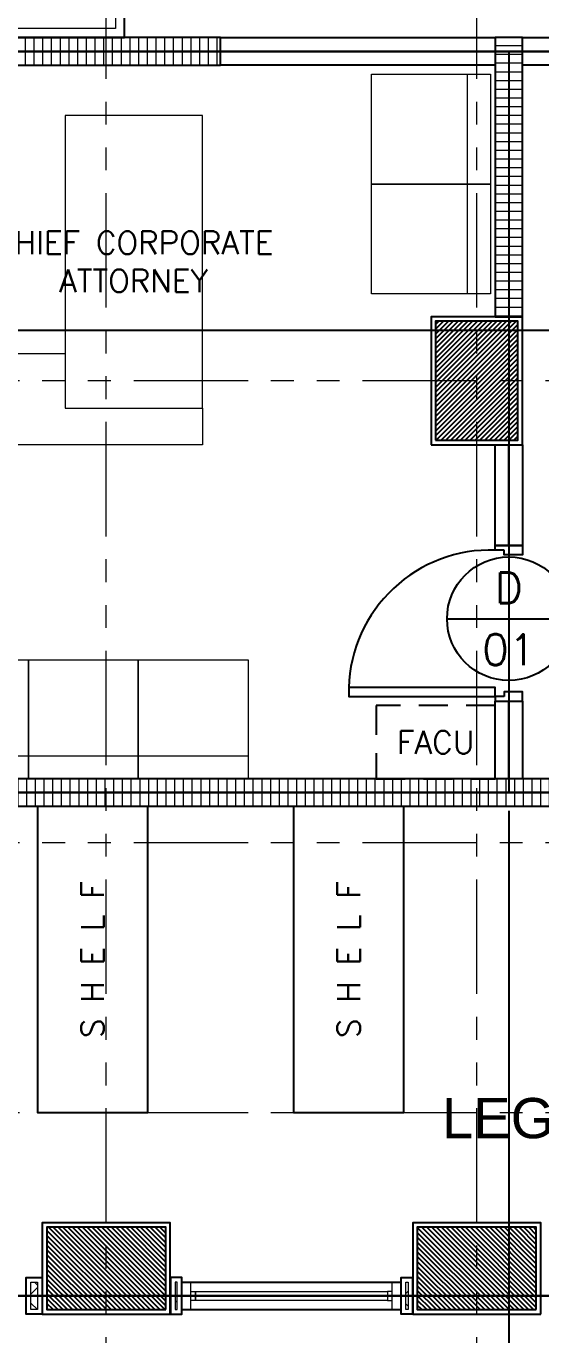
# Model space of a CAD drawing. Header units: metres. Extents: x -12400 to 1, y 0 to 106422.
# Drawn here: x -12049.88 to -12047.06, y 106388.36 to 106395.51 of the extents above; entities that cross this region are included whole.
import ezdxf
from ezdxf.enums import TextEntityAlignment as Align

# ---------------------------------------------------------------- set-up
doc = ezdxf.new("R2010")
doc.units = ezdxf.units.M
doc.header["$PDMODE"] = 35
doc.linetypes.add('HIDDEN2', pattern=[4.762499999999999, 3.175, -1.5875])
doc.linetypes.add('PHANTOM2', pattern=[1.25, 0.625, -0.125, 0.125, -0.125, 0.125, -0.125])
for name, color, linetype, lineweight in [('.3', 6, 'Continuous', 30), ('0.1', 1, 'Continuous', 9), ('0.20', 2, 'Continuous', 20), ('A-DIM-100', 8, 'Continuous', 0), ('CHAIR', 45, 'Continuous', 20), ('DIM 001', 251, 'Continuous', 13), ('FIXTURE 0005', 159, 'Continuous', 5), ('FURN 0009', 49, 'Continuous', 9), ('HATCH', 250, 'Continuous', 5)]:
    doc.layers.add(name, color=color, linetype=linetype, lineweight=lineweight)
for name, color, linetype in [('A-FURNITURE', 1, 'Continuous'), ('FIXTURE', 35, 'Continuous'), ('FURNITURE', 1, 'Continuous'), ('SCH-DOOR', 23, 'Continuous'), ('SCH-WIND', 181, 'Continuous'), ('stone', 15, 'Continuous'), ('WALL', 7, 'Continuous'), ('WINDOW', 1, 'Continuous')]:
    doc.layers.add(name, color=color, linetype=linetype)
doc.layers.add('GUIDELINES', color=206, linetype='Continuous', plot=False)
doc.styles.add('arial', font='arial.ttf')
doc.styles.add('ATTR', font='romans.shx', dxfattribs={"width": 0.8, "height": 0.7})
doc.styles.add('DIMTXT-100', font='arial.ttf')
doc.styles.add('swis721', font='swiss.ttf')
doc.styles.add('T-0.15', font='romans.shx', dxfattribs={"height": 0.15})
doc.styles.add('T.25', font='romans.shx', dxfattribs={"height": 0.2})
doc.dimstyles.new('D-100', dxfattribs={"dimtxt": 0.2, "dimasz": 0.15, "dimexe": 0.1, "dimexo": 0.1, "dimgap": 0.1, "dimtad": 1, "dimdec": 3, "dimzin": 4, "dimdsep": 46, "dimtxsty": 'DIMTXT-100', "dimblk": 'ARCHTICK', "dimcen": 0.2, "dimdle": 0.1, "dimclrd": 8, "dimclre": 8, "dimclrt": 2, "dimadec": 0, "dimazin": 1, "dimtfac": 1, "dimtdec": 3, "dimtofl": 0, "dimtmove": 2, "dimatfit": 3, "dimfxl": 1, "dimarcsym": 0})
doc.dimstyles.new('DIM 200', dxfattribs={"dimtxt": 200, "dimasz": 1, "dimexe": 0, "dimexo": 40, "dimgap": 50, "dimtad": 1, "dimtoh": 1, "dimdec": 0, "dimlfac": 2, "dimtxsty": 'swis721', "dimblk": 'CIR', "dimcen": 0, "dimclrd": 155, "dimclre": 155, "dimclrt": 4, "dimadec": 0, "dimazin": 0, "dimtfac": 1, "dimtdec": 0, "dimtix": 1, "dimtmove": 1, "dimatfit": 3, "dimldrblk": 'CIR', "dimfxl": 0, "dimarcsym": 0})

# ---------------------------------------------------------------- blocks, each defined once
blk = doc.blocks.new('CIR')
at = {"color": 4}
blk.add_circle((0, 0), 50, dxfattribs=at)
blk = doc.blocks.new('exec chair new')
at = {"layer": 'FIXTURE 0005', "color": 1}
for p, q in [((-437.3796163777588, 292.3302099389839), (-437.3148235332919, 252.0114380631712)), ((-321.0047666471219, 292.5172259910614), (-320.9294989808695, 245.6802659817622)), ((-531.8347148144385, -206.1860170969157), (-532.7597243523924, 204.4893468059017)), ((-471.4434857921442, 194.4838966660318), (-470.8159159895731, -196.0352094233385)), ((-458.5685081313131, -194.4123491338687), (-459.1909252855694, 192.9004081770545)), ((-404.1395699501736, 187.4693703543162), (-403.5348926013103, -188.8044031847967)), ((-391.2862844731426, -187.9284374271519), (-391.8882097139722, 186.6327763970476)), ((-336.8422077192226, 184.5329723382019), (-336.2473156024935, -185.6517252415651)), ((-323.9975222981302, -185.5132615344482), (-324.5920326592168, 184.4338804313447)), ((-269.5513456425397, 185.6414384562522), (-268.9532384491758, -186.5439114326728)), ((-256.7022620419739, -187.1416594002512), (-257.3023536856053, 186.278558224265)), ((-202.2670012199087, 190.8056579256081), (-201.652643642039, -191.4918509752024)), ((-189.4004732995527, -192.8325513890013), (-190.0192031980259, 192.1857301399577)), ((-134.9974703920307, 205.1879623727873), (-134.3372352401493, -205.6578754952061)), ((-122.0843597321073, -207.4373806825606), (-122.7503775359364, 207.0068393605179)), ((-61.58653106854763, 209.3646411830559), (-60.91325115168002, -209.5985884784022)), ((-627.4056042175507, 56.62096939311596), (-593.9742343731923, 56.67469408380566)), ((-593.789274455863, -58.42068063927582), (-627.2452619221294, -58.47444489080226)), ((-436.4380585009931, -293.5748781400616), (-436.5025353141828, -253.452763476118)), ((-320.0632087703561, -293.3878620881005), (-320.1381604055641, -246.7475592906121))]:
    blk.add_line(p, q, dxfattribs=at)
for centre, radius, start, end in [((-321.6504699216457, 1305.342400013295), 1120.912379297469, 259.1442517558552, 262.3203097065433), ((-321.6504699195502, 1305.342400013353), 1120.912379297809, 262.9518148943812, 265.779729286597), ((-321.6504699223442, 1305.342400013003), 1120.912379297299, 266.4074228026509, 269.2234458954215), ((-321.650469923974, 1305.342400015623), 1120.912379300001, 269.849640943492, 272.664022466222), ((-321.6504699200159, 1305.342400016496), 1120.91237930068, 273.2909829566686, 276.1139187442762), ((-321.650469922577, 1305.342400006193), 1120.912379290708, 276.7439336867199, 276.9880302064944), ((-79.19251240196172, -128.4237705672858), 338.2469241420289, 99.49624101693685, 108.2783328983226), ((-79.19251240219455, -128.4237705679261), 338.2469241426945, 87.01636761834415, 97.39883005687486), ((-317.4533519340912, -1306.406537405972), 1120.912379296282, 97.86384041670651, 101.0260995436973), ((-317.4533519350225, -1306.406537405099), 1120.912379295226, 94.40442083170485, 97.23233521852187), ((-317.4533519296674, -1306.406537408417), 1120.912379299008, 90.960704219184, 93.77672732028022), ((-317.4533519319957, -1306.406537409232), 1120.912379299589, 87.52012764986833, 90.33450917427915), ((-317.4533519352553, -1306.406537410512), 1120.912379301087, 84.0702313734272, 86.8931671628504), ((-317.4533519471297, -1306.40653740603), 1120.91237929814, 83.19611991088694, 83.44021643481749), ((-79.60480038903188, 128.1314926201012), 338.2469241420765, 251.9058172196837, 260.687909101578), ((-79.60480038856622, 128.1314926204504), 338.2469241425877, 262.7853200608832, 273.167782501461)]:
    blk.add_arc(centre, radius, start, end, dxfattribs=at)
at = {"layer": 'FURN 0009', "color": 1}
for p, q in [((-430.8730610114289, 359.436872324557), (-223.7019078877056, 359.7697993379552)), ((-501.580908647622, 342.7878322619945), (-438.7787566183833, 342.8631794046378)), ((-501.3976674381411, 292.2259586223518), (-488.2228221838595, 292.2485054120189)), ((-488.2228221838595, 292.2485054120189), (-216.2934815745102, 292.6854997611954)), ((-696.6225652744761, 267.5184686643188), (-658.2542432729388, 267.5801271077944)), ((-696.6225652744761, 267.5184686643188), (-695.7594189933734, -269.5932800436276)), ((-592.9910391935846, -247.844048930041), (-594.10315190244, 245.8992831559735)), ((0.3967155845602974, -246.864993805124), (-0.3967155845602974, 246.8649938050658)), ((-695.7594189933734, -269.5932800436276), (-657.3910969918361, -269.5316216000356)), ((-500.47684734629, -344.2385841121431), (-437.6747775214026, -344.1120834695175)), ((-500.4561139753787, -293.676382682519), (-487.293088876293, -293.6566029029782)), ((-487.293088876293, -293.6566029029782), (-215.3507292274153, -293.2195876321057)), ((-429.7158545603743, -360.6602817199891), (-222.5454588964349, -360.3273559238878))]:
    blk.add_line(p, q, dxfattribs=at)
for centre, radius, start, end in [((-361.9784822285874, 318.1131449962268), 80.33824186901026, 149.0434850591644, 171.5599908319555), ((-292.4640729896491, 318.2248556485865), 80.33814595607413, 341.4641326196314, 31.14067505549705), ((-489.8191351433052, 317.5496278101928), 27.84477222274555, 114.9871850643485, 245.4280750621451), ((-1769.876738381921, -2.762834077700973), 1144.023925212843, 346.5153750595096, 13.66877505924253), ((-552.6972678009188, 224.5205601174966), 46.31664645502229, 67.90974597757898, 152.5103366510244), ((-321.65046992118, 1305.342400014051), 1059.662379298712, 258.3694221904998, 276.678956857362), ((-79.19251240196172, -128.423770567344), 399.4969241418621, 81.29484794000334, 107.3619824414751), ((-26.25249219161924, 241.0736288817716), 26.48841191117412, 12.54683024843467, 73.49863263114054), ((-551.9727398761315, -226.332869047008), 46.31664645502229, 207.6738134708332, 292.2744041399243), ((-317.453351932927, -1306.406537407951), 1059.662379298712, 83.50519326346712, 101.8147279240579), ((-79.60480038810056, 128.1314926199848), 399.4969241418621, 252.822167676961, 278.8893021804622), ((-25.47748144145589, -241.1938480800018), 26.48841191117412, 286.6855174897377, 347.6373198688418), ((-488.7962506945478, -318.9627074354212), 27.84470828078815, 114.7559250616315, 245.1971750633057), ((-360.9547717653913, -319.1121426676982), 80.3379541302019, 188.6355434219577, 211.140775055775), ((-291.4397231076146, -319.0004309878568), 80.3379541302019, 329.0433750615521, 18.71765838978559)]:
    blk.add_arc(centre, radius, start, end, dxfattribs=at)
blk = doc.blocks.new('new big desk')
at = {"color": 2, "lineweight": 0}
blk.add_lwpolyline([(0, 0.7999999999999545), (0, -0.7999999999999545), (0.75, -0.8000000000000682), (0.75, 0.7999999999999545)], close=True, dxfattribs=at)
at = {"color": 1, "lineweight": 0}
blk.add_lwpolyline([(0.7499999999999432, -0.8000000000000682), (0.75, -0.9999999999768079), (-0.6499999999999773, -0.9999999999766942), (-0.6499999999999773, -0.4999999999766942), (0, -0.4999999999768079)], dxfattribs=at)
at = {"lineweight": 0, "xscale": -0.001000000000000001, "yscale": 0.001000000000000001, "zscale": 0.001, "rotation": 180}
blk.add_blockref('exec chair new', (-0.3255941465431533, 0.2067504239904565), dxfattribs=at)
blk = doc.blocks.new('new chair')
at = {"layer": 'FURN 0009', "color": 1, "lineweight": 9}
for p, q in [((-135.8034158992814, 400), (-135.803415899165, 431.6333479945315)), ((135.8034158993978, 400), (135.8034158993978, 431.6333479944151)), ((135.8034158993978, 400), (-135.8034158992814, 400)), ((-185.4976026327349, 355.5215763038723), (-218.8309359660489, 55.52157630375586)), ((185.4976026370423, 355.5215763018932), (218.8309359704144, 55.52157630189322)), ((169.1367492326535, 2.328306436538696e-10), (-169.1367492326535, 2.328306436538696e-10))]:
    blk.add_line(p, q, dxfattribs=at)
for centre, radius, start, end in [((0, -61.24999999941792), 531.2499999999792, 66.12730247190576, 113.8726975280942), ((0, -61.24999999941792), 511.2499999999808, 66.12730247190576, 113.8726975280942), ((-210.9529411762487, 415.4054511487484), 9.999999999999588, 113.8726975280942, 293.8726975280942), ((-135.803415899165, 350.0000000002328), 49.99999999999812, 90, 173.659808247256), ((135.8034158995142, 350.0000000004657), 49.99999999999812, 6.340191746267892, 90), ((210.9529411806725, 415.4054511466529), 9.999999999999588, 246.1273024719058, 66.12730247190576), ((-169.1367492325371, 50.00000000046566), 49.99999999999812, 173.659808247256, 270), ((169.1367492326535, 50.00000000046566), 49.99999999999812, 270, 6.340191746267892)]:
    blk.add_arc(centre, radius, start, end, dxfattribs=at)
blk = doc.blocks.new('A$C47FA55FB')
at = {"layer": 'A-FURNITURE', "color": 15}
blk.add_lwpolyline([(0.750000000005457, 0.6499999999068677), (0.750000000005457, 0), (-0.750000000005457, 0), (-0.750000000005457, 0.6499999999068677)], close=True, dxfattribs=at)
at = {"layer": 'A-FURNITURE', "color": 2, "lineweight": 0}
blk.add_lwpolyline([(-0.750000000005457, 0), (-0.750000000005457, 0.6499999999068677), (0.750000000005457, 0.6499999999068677), (0.750000000005457, 0), (0.7000000000061846, 0), (0.7000000000061846, 0.5999999999039574), (-0.7000000000061846, 0.5999999999039574), (-0.7000000000061846, 0)], close=True, dxfattribs=at)
at = {"lineweight": 0, "xscale": -0.001, "yscale": 0.001, "zscale": 0.001, "rotation": 180}
blk.add_blockref('new chair', (0, -0.1000000000931323), dxfattribs=at)
blk = doc.blocks.new('SECDOWN')
at = {"linetype": 'Continuous'}
for p, q in [((0, -24), (0, 0)), ((0, 0), (26.00000000000001, 0)), ((5, 0), (5, -24)), ((26.00000000000001, 0), (26.00000000000001, -24)), ((26.00000000000001, -24), (0, -24))]:
    blk.add_line(p, q, dxfattribs=at)
at = {"style": 'ATTR', "width": 0.8, "flags": 9}
blk.add_attdef('ESTCODE', (0, 0), '', height=0.7, dxfattribs=at)
blk = doc.blocks.new('A$C5BEE79EC')
at = {"layer": 'FIXTURE', "color": 3}
for points in [[(-0.1000000000003638, 0.8250000000008413), (-0.1500000000000909, 0.8250000000008413), (-0.1500000000000909, 0.850000000001387), (0, 0.850000000001387), (0, 0.8000000000002956), (-0.1000000000003638, 0.8000000000002956), (-0.1000000000003638, 0.8250000000008413)], [(-0.1000000000003638, 0.0250000000005457), (-0.1500000000000909, 0.0250000000005457), (-0.1500000000000909, 0), (0, 0), (0, 0.05000000000109139), (-0.1000000000003638, 0.05000000000109139), (-0.1000000000003638, 0.0250000000005457)]]:
    blk.add_lwpolyline(points, dxfattribs=at)
at = {"layer": 'FIXTURE', "color": 2, "ltscale": 0.3}
blk.add_lwpolyline([(-0.1500000000000909, 0.0250000000005457), (-0.1500000000000909, 0.0750000000007276), (-0.9500000000003865, 0.0750000000007276), (-0.9500000000003865, 0.0250000000005457)], close=True, dxfattribs=at)
at = {"layer": 'FIXTURE', "color": 1}
blk.add_arc((-0.1750000000002387, 0.05000000000063665), 0.7754031209637504, 88.15238973399559, 178.1523897339972, dxfattribs=at)
blk = doc.blocks.new('A$C1B753C5A')
at = {"layer": 'WALL'}
h = blk.add_hatch(dxfattribs=at)
h.set_pattern_fill('ANSI31', color=250, scale=0.15)
h.set_pattern_definition([(45, (-1494.388102653662, 303.0677240852394), (-0.01325825214724777, 0.01325825214724777), [])])
h.paths.add_polyline_path([(0.4750000000001364, 0.6749999999999545), (0.02500000000009089, 0.6749999999999545), (0.02500000000009095, 0.02499999999997721), (0.4750000000001364, 0.02499999999997721)])
at = {"color": 7}
blk.add_lwpolyline([(0, 0), (0.5000000000002274, 0), (0.5000000000002274, 0.6999999999999318), (0, 0.6999999999999318)], close=True, dxfattribs=at)
at = {"layer": 'stone', "color": 5}
blk.add_lwpolyline([(0.02500000000009095, 0.02499999999997726), (0.4750000000001364, 0.02499999999997726), (0.4750000000001364, 0.6749999999999545), (0.02500000000009095, 0.6749999999999545)], close=True, dxfattribs=at)
blk = doc.blocks.new('COLUMNS2F')
blk.add_blockref('A$C1B753C5A', (-12158.70441529414, 106330.3999565114))
at = {"rotation": 90}
for p in [(-12160.12941529414, 106325.6499565114), (-12158.10441529414, 106325.6499565114)]:
    blk.add_blockref('A$C1B753C5A', p, dxfattribs=at)
blk = doc.blocks.new('*U227')
at = {"color": 1}
blk.add_lwpolyline([(0.4250000000247383, 0), (0.4250000000247383, 0.1499999999941792), (0, 0.1499999999941792), (0, 0)], close=True, dxfattribs=at)
at = {"color": 3}
blk.add_lwpolyline([(0, 0.07499999999708962), (0.4250000000247383, 0.07499999999708962)], dxfattribs=at)
blk = doc.blocks.new('*U228')
at = {"color": 1}
blk.add_lwpolyline([(0.5499999999810825, 0), (0.5499999999810825, 0.1499999999941792), (0, 0.1499999999941792), (0, 0)], close=True, dxfattribs=at)
at = {"color": 3}
blk.add_lwpolyline([(0, 0.07499999999708962), (0.5499999999810825, 0.07499999999708962)], dxfattribs=at)
blk = doc.blocks.new('*U224')
at = {"color": 1}
blk.add_lwpolyline([(1.49999999991087, 0), (1.49999999991087, 0.1499999999941792), (0, 0.1499999999941792), (0, 0)], close=True, dxfattribs=at)
at = {"color": 3}
blk.add_lwpolyline([(0, 0.07499999999708962), (1.49999999991087, 0.07499999999708962)], dxfattribs=at)
blk = doc.blocks.new('*U2009')
at = {"color": 1}
blk.add_lwpolyline([(1.574197087838911, 0), (1.574197087838911, 0.1499999999941792), (0, 0.1499999999941792), (0, 0)], close=True, dxfattribs=at)
at = {"color": 3}
blk.add_lwpolyline([(0, 0.07499999999708962), (1.574197087838911, 0.07499999999708962)], dxfattribs=at)
blk = doc.blocks.new('*U262')
at = {"layer": 'HATCH'}
h = blk.add_hatch(dxfattribs=at)
h.set_pattern_fill('ANSI31', color=256, scale=0.015, angle=45)
h.set_pattern_definition([(90, (1.912500000116779, 0), (-0.04762500000000001, 0), [])])
h.paths.add_polyline_path([(3.000000000116415, 0), (3.000000000116415, 0.1499999999796273), (0, 0.1499999999796273), (0, 0)])
at = {"color": 3}
blk.add_lwpolyline([(3.000000000116415, 0), (3.000000000116415, 0.1499999999796273), (0, 0.1499999999796273), (0, 0)], close=True, dxfattribs=at)
blk = doc.blocks.new('*U263')
at = {"layer": 'HATCH'}
h = blk.add_hatch(dxfattribs=at)
h.set_pattern_fill('ANSI31', color=256, scale=0.015, angle=45)
h.set_pattern_definition([(90, (4.062499999996361, 0), (-0.04762500000000001, 0), [])])
h.paths.add_polyline_path([(5.149999999995997, 0), (5.149999999995997, 0.1499999999796273), (0, 0.1499999999796273), (0, 0)])
at = {"color": 3}
blk.add_lwpolyline([(5.149999999995997, 0), (5.149999999995997, 0.1499999999796273), (0, 0.1499999999796273), (0, 0)], close=True, dxfattribs=at)
blk = doc.blocks.new('*U265')
at = {"layer": 'HATCH'}
h = blk.add_hatch(dxfattribs=at)
h.set_pattern_fill('ANSI31', color=256, scale=0.015, angle=45)
h.set_pattern_definition([(90, (0.4374999999890863, 0), (-0.04762500000000001, 0), [])])
h.paths.add_polyline_path([(1.524999999988722, 0), (1.524999999988722, 0.1499999999796273), (0, 0.1499999999796273), (0, 0)])
at = {"color": 3}
blk.add_lwpolyline([(1.524999999988722, 0), (1.524999999988722, 0.1499999999796273), (0, 0.1499999999796273), (0, 0)], close=True, dxfattribs=at)
blk = doc.blocks.new('*U1772')
at = {"layer": 'HATCH'}
h = blk.add_hatch(dxfattribs=at)
h.set_pattern_fill('ANSI37', color=256, scale=0.03, angle=-180)
h.set_pattern_definition([(225, (-1.000384623513239, 0), (0.06735192090801863, -0.06735192090801868), []), (314.9999999999999, (-1.000384623513239, 0), (0.06735192090801868, 0.06735192090801861), [])])
h.paths.add_polyline_path([(0.02500000000873115, 0.1749999999883585), (0.02500000000873115, 0.02499999999417923), (0.0621153764922181, 0.02499999999417923), (0.0621153764922181, 0.1749999999883585)])
blk.add_lwpolyline([(0, 0.1999999999825377), (0, 0), (0.08711537648639733, 0), (0.08711537648639733, 0.1999999999825377)], close=True)
blk.add_lwpolyline([(0.02500000000873115, 0.1749999999883585), (0.02500000000873115, 0.02499999999417923), (0.0621153764922181, 0.02499999999417923), (0.0621153764922181, 0.1749999999883585)], close=True, dxfattribs=at)
blk = doc.blocks.new('*U1725')
at = {"layer": 'HATCH'}
h = blk.add_hatch(dxfattribs=at)
h.set_pattern_fill('ANSI37', color=256, scale=0.03, angle=-180)
h.set_pattern_definition([(225, (-1.025384623507418, 0), (0.06735192090801863, -0.06735192090801868), []), (314.9999999999999, (-1.025384623507418, 0), (0.06735192090801868, 0.06735192090801861), [])])
h.paths.add_polyline_path([(0.02500000000873115, 0.1749999999883585), (0.02500000000873115, 0.02499999999417923), (0.03711537649803887, 0.02499999999417923), (0.03711537649803887, 0.1749999999883585)])
blk.add_lwpolyline([(0, 0.1999999999825377), (0, 0), (0.0621153764922181, 0), (0.0621153764922181, 0.1999999999825377)], close=True)
blk.add_lwpolyline([(0.02500000000873115, 0.1749999999883585), (0.02500000000873115, 0.02499999999417923), (0.03711537649803887, 0.02499999999417923), (0.03711537649803887, 0.1749999999883585)], close=True, dxfattribs=at)
blk = doc.blocks.new('FP_3F')
at = {"layer": '.3', "color": 3}
blk.add_lwpolyline([(4.0625, 1.100000000005821), (5.11250000000291, 1.100000000005821)], dxfattribs=at)
at = {"color": 1, "linetype": 'HIDDEN2', "ltscale": 0.05}
blk.add_lwpolyline([(5.049999999999272, 3.925000000017462), (5.699999999998909, 3.925000000017462), (5.699999999998909, 4.325000000011642), (5.049999999999272, 4.325000000011642)], close=True, dxfattribs=at)
at = {"layer": '0.20'}
for points in [[(3.98750000000291, 1.024999999994179), (4.037500000005821, 1.024999999994179), (4.037500000005821, 1.175000000017462), (3.98750000000291, 1.175000000017462)], [(5.1875, 1.024999999994179), (5.13749999999709, 1.024999999994179), (5.13749999999709, 1.175000000017462), (5.1875, 1.175000000017462)], [(4.0625, 1.075000000011642), (4.037500000005821, 1.075000000011642), (4.037500000005821, 1.125), (4.0625, 1.125)], [(5.11250000000291, 1.075000000011642), (5.13749999999709, 1.075000000011642), (5.13749999999709, 1.125), (5.11250000000291, 1.125)]]:
    blk.add_lwpolyline(points, close=True, dxfattribs=at)
at = {"layer": '0.20', "color": 8}
blk.add_lwpolyline([(5.11250000000291, 1.075000000011642), (4.0625, 1.075000000011642), (4.0625, 1.125), (5.11250000000291, 1.125)], close=True, dxfattribs=at)
at = {"layer": 'FURNITURE'}
for points in [[(3.199999999982538, 3.775000000037835), (3.799999999982901, 3.775000000037835), (3.799999999982901, 2.100000000049477), (3.199999999982538, 2.100000000049477)], [(4.599999999982174, 3.775000000037835), (5.199999999982538, 3.775000000037835), (5.199999999982538, 2.100000000049477), (4.599999999982174, 2.100000000049477)]]:
    blk.add_lwpolyline(points, close=True, dxfattribs=at)
at = {"layer": 'GUIDELINES'}
for points in [[(1.100000000000364, 19.60000000000582), (10.10000000000036, 19.60000000000582), (10.10000000000036, 18.90000000000873), (18.10000000000036, 18.90000000000873), (18.10000000000036, 19.60000000000582), (27.10000000000036, 19.60000000000582), (27.10000000000036, 1.100000000005821), (18.10000000000036, 1.100000000005821), (18.10000000000036, 2.100000000122236), (10.10000000000036, 2.100000000122236), (10.10000000000036, 1.100000000005821), (1.100000000000364, 1.100000000005821)], [(5.774999999999636, 3.850000000020373), (1.100000000000364, 3.850000000020373), (1.100000000000364, 7.900000000008731), (5.774999999999636, 7.900000000008731)], [(10.10000000000036, 7.900000000008731), (1.100000000000364, 7.900000000008731), (1.100000000000364, 1.100000000020373), (10.10000000000036, 1.100000000020373)], [(1.100000000000364, 7.900000000008731), (10.10000000000036, 7.900000000008731), (10.10000000000036, 3.850000000020373), (1.100000000000364, 3.850000000020373)], [(10.10000000000036, 1.100000000020373), (1.100000000000364, 1.100000000020373), (1.100000000000364, 3.850000000020373), (10.10000000000036, 3.850000000020373)]]:
    blk.add_lwpolyline(points, close=True, dxfattribs=at)
at = {"layer": 'WINDOW'}
for p, q in [((3.98750000000291, 1.175000000017462), (5.1875, 1.175000000017462)), ((3.98750000000291, 1.024999999994179), (5.1875, 1.024999999994179))]:
    blk.add_line(p, q, dxfattribs=at)
for name, p in [('COLUMNS2F', (12164.05441529414, -106324.6499565114)), ('new big desk', (3.350000000000364, 6.749999999985448)), ('*U1725', (3.92576924561763, 1.000000000029104))]:
    blk.add_blockref(name, p)
at = {"xscale": -1}
for name, p, rotation in [('A$C47FA55FB', (3.024757568728091, 8.72500000000582), 270), ('*U224', (4.200000000098953, 7.974999999991269), 180), ('*U2009', (5.84999999998945, 7.974999999991269), 180), ('*U228', (5.700000000002547, 5.200000000026193), 270), ('*U227', (5.700000000002547, 3.92500000000291), 270)]:
    blk.add_blockref(name, p, dxfattribs=dict(at, rotation=rotation))
at = {"color": 1}
for name, p in [('*U262', (1.199999999982538, 7.825000000026193)), ('*U263', (1.500000000003638, 3.775000000037835))]:
    blk.add_blockref(name, p, dxfattribs=at)
at = {"color": 1, "rotation": 90}
blk.add_blockref('*U265', (5.850000000000364, 6.44999999999709), dxfattribs=at)
at = {"xscale": -1}
for name, p in [('*U1772', (3.224230754383825, 1.000000000029104)), ('*U1725', (5.24923075438528, 1.000000000029104))]:
    blk.add_blockref(name, p, dxfattribs=at)
at = {"layer": 'CHAIR', "linetype": 'ByBlock', "lineweight": 13}
for p, xscale, yscale, zscale, rotation in [((5.674999999999272, 7.17500000000291), 0.02500000000000003, 0.02500000000000003, 0.02500000000000003, 180), ((5.674999999999272, 6.57499999999709), 0.02500000000000003, 0.02500000000000003, 0.02500000000000003, 180), ((2.549999999999272, 3.925000000017462), 0.02500000000000042, 0.02500000000000042, 0.02500000000000042, 90), ((3.149999999999636, 3.925000000017462), 0.02500000000000042, 0.02500000000000042, 0.02500000000000042, 90), ((3.75, 3.925000000017462), 0.02500000000000042, 0.02500000000000042, 0.02500000000000042, 90)]:
    blk.add_blockref('SECDOWN', p, dxfattribs=dict(at, xscale=xscale, yscale=yscale, zscale=zscale, rotation=rotation))
at = {"layer": 'WALL'}
blk.add_blockref('A$C5BEE79EC', (5.850000000000364, 4.350000000020373), dxfattribs=at)
at = {"layer": '0.1', "color": 2, "char_height": 0.125, "attachment_point": 5, "style": 'T.25'}
for s, width, heights, insert in [('{\\C3;CHIEF CORPORATE\\PATTORNEY}', 2.329530025980603, [0.537500000005815], (3.725000000000364, 6.749999999985448)), ('{\\C3;FACU}', 1.971196228688314, [0], (5.375, 4.125000000014552))]:
    blk.add_mtext_dynamic_manual_height_columns(s, width=width, gutter_width=1, heights=heights, dxfattribs=dict(at, insert=insert))
at = {"layer": '0.1', "color": 2, "char_height": 0.125, "attachment_point": 5, "rotation": 89.99999999999993, "style": 'T.25'}
for insert in [(3.499999999983629, 2.937500000043656), (4.899999999983265, 2.937500000043656)]:
    blk.add_mtext_dynamic_manual_height_columns('{\\C3;S H E L F}', width=1.286489697929028, gutter_width=1, heights=[0], dxfattribs=dict(at, insert=insert))
blk = doc.blocks.new('D-TAG')
at = {"layer": 'SCH-DOOR'}
blk.add_line((-0.2999999999883585, 0), (0.2999999999883585, 0), dxfattribs=at)
blk.add_circle((0, 5.821121362714621e-11), 0.3, dxfattribs=at)
at = {"layer": 'SCH-DOOR', "color": 2, "style": 'T-0.15'}
for tag, p in [('D-TAG', (-7.105427357601002e-14, 0.150000000029106)), ('D-NO', (-7.105427357601002e-14, -0.1499999999709054))]:
    blk.add_attdef(tag, text='', height=0.15, dxfattribs=at).set_placement(p, align=Align.MIDDLE_CENTER)
blk = doc.blocks.new('_ArchTick')
at = {"color": 0, "linetype": 'ByBlock', "const_width": 0.15}
blk.add_lwpolyline([(-0.5, -0.5), (0.5, 0.5)], dxfattribs=at)
blk = doc.blocks.new('*D1913')
at = {"layer": 'DEFPOINTS', "color": 0, "transparency": 16777216}
for p in [(-12054.06296792574, 106393.8452236537), (-12040.0379679257, 106393.8452236537), (-12051.91296792591, 106389.5702236539)]:
    blk.add_point(p, dxfattribs=at)
at = {"layer": 'DIM 001', "color": 8, "lineweight": -2, "transparency": 16777216}
for p, q in [((-12054.06296792574, 106389.4702236539), (-12054.06296792574, 106393.9452236537)), ((-12040.1379679257, 106393.8452236537), (-12054.16296792574, 106393.8452236537)), ((-12052.01296792591, 106389.5702236539), (-12054.16296792574, 106389.5702236539))]:
    blk.add_line(p, q, dxfattribs=at)
at = {"layer": 'DIM 001', "color": 8, "lineweight": -2, "transparency": 16777216, "xscale": 0.15, "yscale": 0.15, "zscale": 0.15}
for p, rotation in [((-12054.06296792574, 106393.8452236537), 90), ((-12054.06296792574, 106389.5702236539), 270)]:
    blk.add_blockref('_ArchTick', p, dxfattribs=dict(at, rotation=rotation))
at = {"layer": 'DIM 001', "color": 2, "transparency": 16777216, "insert": (-12054.26508252326, 106391.7077236538), "char_height": 0.2, "attachment_point": 5, "rotation": 90, "style": 'DIMTXT-100'}
blk.add_mtext('4.275', dxfattribs=at)
blk = doc.blocks.new('*D1914')
at = {"layer": 'DEFPOINTS', "color": 0, "transparency": 16777216}
for p in [(-12054.06296792575, 106395.8452236537), (-12039.36296792572, 106395.8452236537), (-12040.0379679257, 106393.8452236537)]:
    blk.add_point(p, dxfattribs=at)
at = {"layer": 'DIM 001', "color": 8, "lineweight": -2, "transparency": 16777216}
for p, q in [((-12054.06296792575, 106393.7452236537), (-12054.06296792575, 106395.9452236537)), ((-12039.46296792573, 106395.8452236537), (-12054.16296792575, 106395.8452236537)), ((-12040.1379679257, 106393.8452236537), (-12054.16296792575, 106393.8452236537))]:
    blk.add_line(p, q, dxfattribs=at)
at = {"layer": 'DIM 001', "color": 8, "lineweight": -2, "transparency": 16777216, "xscale": 0.15, "yscale": 0.15, "zscale": 0.15}
for p, rotation in [((-12054.06296792575, 106395.8452236537), 90), ((-12054.06296792575, 106393.8452236537), 270)]:
    blk.add_blockref('_ArchTick', p, dxfattribs=dict(at, rotation=rotation))
at = {"layer": 'DIM 001', "color": 2, "transparency": 16777216, "insert": (-12054.26508252326, 106394.8452236537), "char_height": 0.2, "attachment_point": 5, "rotation": 90, "style": 'DIMTXT-100'}
blk.add_mtext('2.000', dxfattribs=at)
blk = doc.blocks.new('*D1927')
at = {"layer": 'DEFPOINTS', "color": 0, "transparency": 16777216}
for p in [(-12051.91296792571, 106388.5702236537), (-12042.91296792571, 106388.5702236537), (-12042.91296792571, 106384.4202236537)]:
    blk.add_point(p, dxfattribs=at)
at = {"layer": 'DIM 001', "color": 8, "lineweight": -2, "transparency": 16777216}
for p, q in [((-12051.91296792571, 106388.4702236537), (-12051.91296792571, 106384.3202236537)), ((-12042.91296792571, 106388.4702236537), (-12042.91296792571, 106384.3202236537)), ((-12052.01296792571, 106384.4202236537), (-12042.81296792571, 106384.4202236537))]:
    blk.add_line(p, q, dxfattribs=at)
at = {"layer": 'DIM 001', "color": 8, "lineweight": -2, "transparency": 16777216, "xscale": 0.15, "yscale": 0.15, "zscale": 0.15, "rotation": 180}
blk.add_blockref('_ArchTick', (-12051.91296792571, 106384.4202236537), dxfattribs=at)
at = {"layer": 'DIM 001', "color": 8, "lineweight": -2, "transparency": 16777216, "xscale": 0.15, "yscale": 0.15, "zscale": 0.15}
blk.add_blockref('_ArchTick', (-12042.91296792571, 106384.4202236537), dxfattribs=at)
at = {"layer": 'DIM 001', "color": 2, "transparency": 16777216, "insert": (-12047.41296792571, 106384.6223382513), "char_height": 0.2, "attachment_point": 5, "style": 'DIMTXT-100'}
blk.add_mtext('9.000', dxfattribs=at)
blk = doc.blocks.new('*D1932')
at = {"layer": 'DEFPOINTS', "color": 0, "transparency": 16777216}
for p in [(-12047.23796792571, 106391.3202236537), (-12051.91296792571, 106388.5702236537), (-12047.23796792571, 106384.8702236537)]:
    blk.add_point(p, dxfattribs=at)
at = {"layer": 'DIM 001', "color": 8, "lineweight": -2, "transparency": 16777216}
for p, q in [((-12047.23796792571, 106391.2202236537), (-12047.23796792571, 106384.7702236537)), ((-12051.91296792571, 106388.4702236537), (-12051.91296792571, 106384.7702236537)), ((-12052.01296792571, 106384.8702236537), (-12047.13796792571, 106384.8702236537))]:
    blk.add_line(p, q, dxfattribs=at)
at = {"layer": 'DIM 001', "color": 8, "lineweight": -2, "transparency": 16777216, "xscale": 0.15, "yscale": 0.15, "zscale": 0.15, "rotation": 180}
blk.add_blockref('_ArchTick', (-12051.91296792571, 106384.8702236537), dxfattribs=at)
at = {"layer": 'DIM 001', "color": 8, "lineweight": -2, "transparency": 16777216, "xscale": 0.15, "yscale": 0.15, "zscale": 0.15}
blk.add_blockref('_ArchTick', (-12047.23796792571, 106384.8702236537), dxfattribs=at)
at = {"layer": 'DIM 001', "color": 2, "transparency": 16777216, "insert": (-12049.57546792571, 106385.0723382513), "char_height": 0.2, "attachment_point": 5, "style": 'DIMTXT-100'}
blk.add_mtext('4.675', dxfattribs=at)
blk = doc.blocks.new('*D1933')
at = {"layer": 'DEFPOINTS', "color": 0, "transparency": 16777216}
for p in [(-12047.23796792571, 106391.3202236537), (-12042.91296792571, 106388.5702236537), (-12042.91296792571, 106384.8702236537)]:
    blk.add_point(p, dxfattribs=at)
at = {"layer": 'DIM 001', "color": 8, "lineweight": -2, "transparency": 16777216}
for p, q in [((-12047.23796792571, 106391.2202236537), (-12047.23796792571, 106384.7702236537)), ((-12042.91296792571, 106388.4702236537), (-12042.91296792571, 106384.7702236537)), ((-12047.33796792571, 106384.8702236537), (-12042.81296792571, 106384.8702236537))]:
    blk.add_line(p, q, dxfattribs=at)
at = {"layer": 'DIM 001', "color": 8, "lineweight": -2, "transparency": 16777216, "xscale": 0.15, "yscale": 0.15, "zscale": 0.15, "rotation": 180}
blk.add_blockref('_ArchTick', (-12047.23796792571, 106384.8702236537), dxfattribs=at)
at = {"layer": 'DIM 001', "color": 8, "lineweight": -2, "transparency": 16777216, "xscale": 0.15, "yscale": 0.15, "zscale": 0.15}
blk.add_blockref('_ArchTick', (-12042.91296792571, 106384.8702236537), dxfattribs=at)
at = {"layer": 'DIM 001', "color": 2, "transparency": 16777216, "insert": (-12045.07546792571, 106385.0724064641), "char_height": 0.2, "attachment_point": 5, "style": 'DIMTXT-100'}
blk.add_mtext('4.325', dxfattribs=at)
blk = doc.blocks.new('GRID1')
at = {"color": 6, "linetype": 'PHANTOM2'}
for points in [[(-12157.77941529414, 106384.7702236537), (-12157.77941529414, 106412.5702236537)], [(-12155.75441529414, 106384.7702236537), (-12155.75441529414, 106412.5702236537)], [(-12130.75441529413, 106394.3702236537), (-12163.75441529414, 106394.3702236537)], [(-12130.75441529413, 106391.8452236537), (-12163.75441529414, 106391.8452236537)], [(-12130.7544152941, 106390.3702236538), (-12163.75441529411, 106390.3702236538)], [(-12130.75441529413, 106389.3702236537), (-12163.75441529414, 106389.3702236537)]]:
    blk.add_leader(points, dimstyle='DIM 200', override={"dimasz": 0.002, "dimgap": 60, "dimtad": 0}, dxfattribs=at)

msp = doc.modelspace()

# ---------------------------------------------------------------- block references
at = {"color": 1}
msp.add_blockref('FP_3F', (-12053.01296792571, 106387.4702236537), dxfattribs=at)
at = {"layer": 'A-DIM-100'}
msp.add_blockref('GRID1', (108.3414473684243, -0.8000000000029104), dxfattribs=at)
msp.add_blockref('GRID1', (108.3414473684243, -0.8000000000029104), dxfattribs=at)
at = {"layer": 'SCH-WIND', "xscale": 1.125, "yscale": 1.125, "zscale": 1.125}
msp.add_blockref('D-TAG', (-12047.23796792571, 106392.2702236537), dxfattribs=at).add_auto_attribs({'D-NO': '01', 'D-TAG': 'D'})

# ---------------------------------------------------------------- texts
at = {"linetype": 'Continuous', "insert": (-12045.91296792571, 106389.5401106916), "char_height": 0.22, "attachment_point": 5, "style": 'arial'}
msp.add_mtext_dynamic_manual_height_columns('\\pxse0.75,t28;{\\C4;LEGAL UNIT STORAGE}', width=6.084194777119323, gutter_width=0.001, heights=[0], dxfattribs=at)

# ---------------------------------------------------------------- dimensions: what is measured, and where the dimension line sits
at = {"layer": 'DIM 001'}
for base, p1, p2, picture, middle in [((-12054.06296792575, 106395.8452236537), (-12040.03796792569, 106393.8452236537), (-12039.36296792572, 106395.8452236537), '*D1914', (-12054.26508252326, 106394.8452236537)), ((-12054.06296792574, 106393.8452236537), (-12051.91296792591, 106389.5702236538), (-12040.03796792569, 106393.8452236537), '*D1913', (-12054.26508252326, 106391.7077236538))]:
    dim = msp.add_linear_dim(base=base, p1=p1, p2=p2, angle=90, dimstyle='D-100', dxfattribs=at)
    dim.commit()
    dim.dimension.update_dxf_attribs({"geometry": picture, "text_midpoint": middle})
for base, p1, p2, picture, middle in [((-12047.23796792571, 106384.8702236537), (-12051.91296792571, 106388.5702236537), (-12047.23796792571, 106391.3202236537), '*D1932', (-12049.57546792571, 106385.0723382513)), ((-12042.91296792571, 106384.8702236537), (-12047.23796792571, 106391.3202236537), (-12042.91296792571, 106388.5702236537), '*D1933', (-12045.07546792571, 106385.0724064641)), ((-12042.91296792571, 106384.4202236537), (-12051.91296792571, 106388.5702236537), (-12042.91296792571, 106388.5702236537), '*D1927', (-12047.41296792571, 106384.6223382513))]:
    dim = msp.add_linear_dim(base=base, p1=p1, p2=p2, dimstyle='D-100', dxfattribs=at)
    dim.commit()
    dim.dimension.update_dxf_attribs({"geometry": picture, "text_midpoint": middle})

doc.saveas('drawing.dxf')
